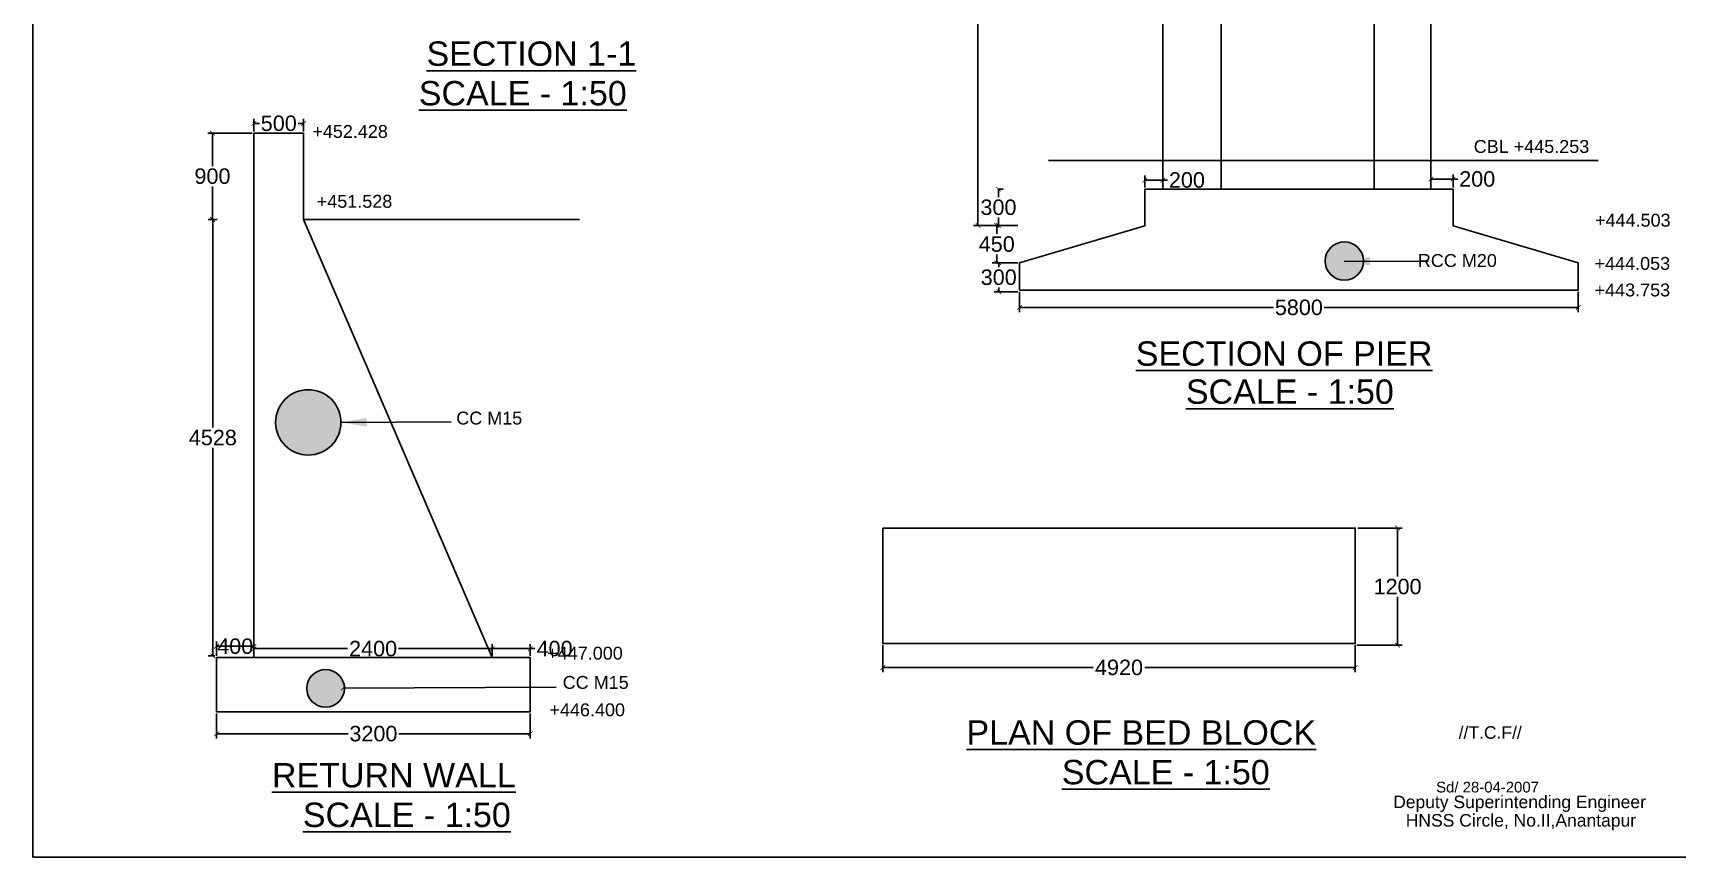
# Model space of a CAD drawing. Header units: inches. Extents: x 329 to 11487, y 252 to 10656.
# Drawn here: x 328.6 to 392.4, y 252.2 to 284.2 of the extents above; entities that cross this region are included whole.
import ezdxf

# ---------------------------------------------------------------- set-up
doc = ezdxf.new("R2010")
doc.units = ezdxf.units.IN
doc.header["$MEASUREMENT"] = 0
for name, color, linetype in [('DIMENSION', 255, 'Continuous'), ('DRAWING', 7, 'Continuous'), ('HATCH', 7, 'Continuous'), ('TEXT', 255, 'Continuous')]:
    doc.layers.add(name, color=color, linetype=linetype)
doc.styles.get("Standard").update_dxf_attribs({"font": 'arial.ttf'})
doc.styles.add('TIMES NEW ROMAN', font='times.ttf')
doc.dimstyles.new('dig', dxfattribs={"dimtxt": 0.3125, "dimasz": 0.18, "dimexe": 0.18, "dimexo": 0.0625, "dimgap": 0.09, "dimtad": 0, "dimtih": 1, "dimtoh": 1, "dimdec": 4, "dimzin": 0, "dimdsep": 46, "dimtxsty": 'Standard', "dimblk": 'ARCHTICK', "dimcen": 0.09, "dimadec": 0, "dimazin": 0, "dimtfac": 1, "dimtdec": 4, "dimtofl": 0, "dimtmove": 0, "dimatfit": 3, "dimldrblk": 'ARCHTICK', "dimfxl": 1, "dimtolj": 1, "dimtzin": 0, "dimarcsym": 0})
doc.dimstyles.new('ISO-25', dxfattribs={"dimtxt": 0.636364, "dimasz": 1, "dimexe": 1.25, "dimexo": 0.625, "dimtad": 0, "dimtih": 1, "dimtoh": 1, "dimlfac": 100, "dimtxsty": 'TIMES NEW ROMAN', "dimcen": 2.5, "dimadec": 0, "dimazin": 0, "dimtfac": 1, "dimtmove": 0, "dimatfit": 3, "dimfxl": 1, "dimarcsym": 0})

# ---------------------------------------------------------------- blocks, each defined once
blk = doc.blocks.new('_ArchTick')
at = {"color": 0, "linetype": 'ByBlock', "const_width": 0.15}
blk.add_lwpolyline([(-0.5, -0.5), (0.5, 0.5)], dxfattribs=at)
blk = doc.blocks.new('*D12')
at = {"layer": 'Defpoints', "color": 0, "ltscale": 0.02, "transparency": 16777216}
for p in [(361.548, 260.458), (379.892, 260.458), (379.892, 259.531)]:
    blk.add_point(p, dxfattribs=at)
at = {"layer": 'DIMENSION', "color": 0, "lineweight": -2, "ltscale": 0.02, "transparency": 16777216}
for p, q in [((361.548, 260.395), (361.548, 259.351)), ((379.892, 260.395), (379.892, 259.351)), ((361.548, 259.531), (369.723, 259.531)), ((379.892, 259.531), (371.717, 259.531))]:
    blk.add_line(p, q, dxfattribs=at)
at = {"layer": 'DIMENSION', "color": 0, "lineweight": -2, "ltscale": 0.02, "transparency": 16777216, "xscale": 0.18, "yscale": 0.18, "zscale": 0.18, "rotation": 180}
blk.add_blockref('_ArchTick', (361.548, 259.531), dxfattribs=at)
at = {"layer": 'DIMENSION', "color": 0, "lineweight": -2, "ltscale": 0.02, "transparency": 16777216, "xscale": 0.18, "yscale": 0.18, "zscale": 0.18}
blk.add_blockref('_ArchTick', (379.892, 259.531), dxfattribs=at)
at = {"layer": 'DIMENSION', "color": 0, "ltscale": 0.02, "transparency": 16777216, "insert": (370.72, 259.531), "char_height": 0.6, "attachment_point": 5}
blk.add_mtext('\\A1;4920', dxfattribs=at)
blk = doc.blocks.new('*D13')
at = {"layer": 'Defpoints', "color": 0, "ltscale": 0.02, "transparency": 16777216}
for p in [(379.934, 264.942), (379.892, 260.395), (381.533, 260.395)]:
    blk.add_point(p, dxfattribs=at)
at = {"layer": 'DIMENSION', "color": 0, "lineweight": -2, "ltscale": 0.02, "transparency": 16777216}
for p, q in [((379.996, 264.942), (381.713, 264.942)), ((381.533, 264.942), (381.533, 263.065)), ((381.533, 260.395), (381.533, 262.272)), ((379.955, 260.395), (381.713, 260.395))]:
    blk.add_line(p, q, dxfattribs=at)
at = {"layer": 'DIMENSION', "color": 0, "lineweight": -2, "ltscale": 0.02, "transparency": 16777216, "xscale": 0.18, "yscale": 0.18, "zscale": 0.18}
for p, rotation in [((381.533, 264.942), 90), ((381.533, 260.395), 270)]:
    blk.add_blockref('_ArchTick', p, dxfattribs=dict(at, rotation=rotation))
at = {"layer": 'DIMENSION', "color": 0, "ltscale": 0.02, "transparency": 16777216, "insert": (381.533, 262.669), "char_height": 0.6, "attachment_point": 5}
blk.add_mtext('\\A1;1200', dxfattribs=at)
blk = doc.blocks.new('*D14')
at = {"layer": 'Defpoints', "color": 0, "ltscale": 0.02, "transparency": 16777216}
for p in [(335.692, 257.814), (347.869, 257.814), (347.869, 256.962)]:
    blk.add_point(p, dxfattribs=at)
at = {"layer": 'DIMENSION', "color": 0, "lineweight": -2, "ltscale": 0.02, "transparency": 16777216}
for p, q in [((335.692, 257.752), (335.692, 256.782)), ((347.869, 257.752), (347.869, 256.782)), ((335.692, 256.962), (340.796, 256.962)), ((347.869, 256.962), (342.765, 256.962))]:
    blk.add_line(p, q, dxfattribs=at)
at = {"layer": 'DIMENSION', "color": 0, "lineweight": -2, "ltscale": 0.02, "transparency": 16777216, "xscale": 0.18, "yscale": 0.18, "zscale": 0.18, "rotation": 180}
blk.add_blockref('_ArchTick', (335.692, 256.962), dxfattribs=at)
at = {"layer": 'DIMENSION', "color": 0, "lineweight": -2, "ltscale": 0.02, "transparency": 16777216, "xscale": 0.18, "yscale": 0.18, "zscale": 0.18}
blk.add_blockref('_ArchTick', (347.869, 256.962), dxfattribs=at)
at = {"layer": 'DIMENSION', "color": 0, "ltscale": 0.02, "transparency": 16777216, "insert": (341.78, 256.962), "char_height": 0.6, "attachment_point": 5}
blk.add_mtext('\\A1;3200', dxfattribs=at)
blk = doc.blocks.new('*D15')
at = {"layer": 'Defpoints', "color": 0, "ltscale": 0.02, "transparency": 16777216}
for p in [(335.692, 259.917), (337.143, 260.354), (337.143, 259.917)]:
    blk.add_point(p, dxfattribs=at)
at = {"layer": 'DIMENSION', "color": 0, "lineweight": -2, "ltscale": 0.02, "transparency": 16777216}
for p, q in [((335.692, 259.98), (335.692, 260.534)), ((337.143, 259.98), (337.143, 260.534)), ((335.692, 260.354), (337.143, 260.354))]:
    blk.add_line(p, q, dxfattribs=at)
at = {"layer": 'DIMENSION', "color": 0, "lineweight": -2, "ltscale": 0.02, "transparency": 16777216, "xscale": 0.18, "yscale": 0.18, "zscale": 0.18, "rotation": 180}
blk.add_blockref('_ArchTick', (335.692, 260.354), dxfattribs=at)
at = {"layer": 'DIMENSION', "color": 0, "lineweight": -2, "ltscale": 0.02, "transparency": 16777216, "xscale": 0.18, "yscale": 0.18, "zscale": 0.18}
blk.add_blockref('_ArchTick', (337.143, 260.354), dxfattribs=at)
at = {"layer": 'DIMENSION', "color": 0, "ltscale": 0.02, "transparency": 16777216, "insert": (336.418, 260.354), "char_height": 0.6, "attachment_point": 5}
blk.add_mtext('\\A1;400', dxfattribs=at)
blk = doc.blocks.new('*D16')
at = {"layer": 'Defpoints', "color": 0, "ltscale": 0.02, "transparency": 16777216}
for p in [(346.393, 259.917), (347.869, 260.262), (347.869, 259.917)]:
    blk.add_point(p, dxfattribs=at)
at = {"layer": 'DIMENSION', "color": 0, "lineweight": -2, "ltscale": 0.02, "transparency": 16777216}
for p, q in [((346.393, 259.98), (346.393, 260.442)), ((347.869, 259.98), (347.869, 260.442)), ((346.393, 260.262), (347.869, 260.262)), ((347.869, 260.262), (348.049, 260.262))]:
    blk.add_line(p, q, dxfattribs=at)
at = {"layer": 'DIMENSION', "color": 0, "lineweight": -2, "ltscale": 0.02, "transparency": 16777216, "xscale": 0.18, "yscale": 0.18, "zscale": 0.18, "rotation": 180}
blk.add_blockref('_ArchTick', (346.393, 260.262), dxfattribs=at)
at = {"layer": 'DIMENSION', "color": 0, "lineweight": -2, "ltscale": 0.02, "transparency": 16777216, "xscale": 0.18, "yscale": 0.18, "zscale": 0.18}
blk.add_blockref('_ArchTick', (347.869, 260.262), dxfattribs=at)
at = {"layer": 'DIMENSION', "color": 0, "ltscale": 0.02, "transparency": 16777216, "insert": (348.813, 260.262), "char_height": 0.6, "attachment_point": 5}
blk.add_mtext('\\A1;400', dxfattribs=at)
blk = doc.blocks.new('*D17')
at = {"layer": 'Defpoints', "color": 0, "ltscale": 0.02, "transparency": 16777216}
for p in [(337.143, 259.98), (346.393, 260.262), (346.393, 259.917)]:
    blk.add_point(p, dxfattribs=at)
at = {"layer": 'DIMENSION', "color": 0, "lineweight": -2, "ltscale": 0.02, "transparency": 16777216}
for p, q in [((337.143, 260.042), (337.143, 260.442)), ((346.393, 259.98), (346.393, 260.442)), ((337.143, 260.262), (340.778, 260.262)), ((346.393, 260.262), (342.758, 260.262))]:
    blk.add_line(p, q, dxfattribs=at)
at = {"layer": 'DIMENSION', "color": 0, "lineweight": -2, "ltscale": 0.02, "transparency": 16777216, "xscale": 0.18, "yscale": 0.18, "zscale": 0.18, "rotation": 180}
blk.add_blockref('_ArchTick', (337.143, 260.262), dxfattribs=at)
at = {"layer": 'DIMENSION', "color": 0, "lineweight": -2, "ltscale": 0.02, "transparency": 16777216, "xscale": 0.18, "yscale": 0.18, "zscale": 0.18}
blk.add_blockref('_ArchTick', (346.393, 260.262), dxfattribs=at)
at = {"layer": 'DIMENSION', "color": 0, "ltscale": 0.02, "transparency": 16777216, "insert": (341.768, 260.262), "char_height": 0.6, "attachment_point": 5}
blk.add_mtext('\\A1;2400', dxfattribs=at)
blk = doc.blocks.new('*D18')
at = {"layer": 'Defpoints', "color": 0, "ltscale": 0.02, "transparency": 16777216}
for p in [(335.548, 276.918), (335.692, 276.918), (335.692, 259.98)]:
    blk.add_point(p, dxfattribs=at)
at = {"layer": 'DIMENSION', "color": 0, "lineweight": -2, "ltscale": 0.02, "transparency": 16777216}
for p, q in [((335.63, 276.918), (335.368, 276.918)), ((335.548, 276.918), (335.548, 268.845)), ((335.548, 259.98), (335.548, 268.052)), ((335.63, 259.98), (335.368, 259.98))]:
    blk.add_line(p, q, dxfattribs=at)
at = {"layer": 'DIMENSION', "color": 0, "lineweight": -2, "ltscale": 0.02, "transparency": 16777216, "xscale": 0.18, "yscale": 0.18, "zscale": 0.18}
for p, rotation in [((335.548, 276.918), 90), ((335.548, 259.98), 270)]:
    blk.add_blockref('_ArchTick', p, dxfattribs=dict(at, rotation=rotation))
at = {"layer": 'DIMENSION', "color": 0, "ltscale": 0.02, "transparency": 16777216, "insert": (335.548, 268.449), "char_height": 0.6, "attachment_point": 5}
blk.add_mtext('\\A1;4528', dxfattribs=at)
blk = doc.blocks.new('*D19')
at = {"layer": 'Defpoints', "color": 0, "ltscale": 0.02, "transparency": 16777216}
for p in [(337.143, 280.267), (335.499, 276.918), (335.534, 276.918)]:
    blk.add_point(p, dxfattribs=at)
at = {"layer": 'DIMENSION', "color": 0, "lineweight": -2, "ltscale": 0.02, "transparency": 16777216}
for p, q in [((337.08, 280.267), (335.354, 280.267)), ((335.534, 280.267), (335.534, 278.989)), ((335.534, 276.918), (335.534, 278.196)), ((335.561, 276.918), (335.714, 276.918))]:
    blk.add_line(p, q, dxfattribs=at)
at = {"layer": 'DIMENSION', "color": 0, "lineweight": -2, "ltscale": 0.02, "transparency": 16777216, "xscale": 0.18, "yscale": 0.18, "zscale": 0.18}
for p, rotation in [((335.534, 280.267), 90), ((335.534, 276.918), 270)]:
    blk.add_blockref('_ArchTick', p, dxfattribs=dict(at, rotation=rotation))
at = {"layer": 'DIMENSION', "color": 0, "ltscale": 0.02, "transparency": 16777216, "insert": (335.534, 278.593), "char_height": 0.6, "attachment_point": 5}
blk.add_mtext('\\A1;900', dxfattribs=at)
blk = doc.blocks.new('*D20')
at = {"layer": 'Defpoints', "color": 0, "ltscale": 0.02, "transparency": 16777216}
for p in [(337.143, 280.267), (339.072, 280.645), (339.072, 280.267)]:
    blk.add_point(p, dxfattribs=at)
at = {"layer": 'DIMENSION', "color": 0, "lineweight": -2, "ltscale": 0.02, "transparency": 16777216}
for p, q in [((337.143, 280.33), (337.143, 280.825)), ((339.072, 280.33), (339.072, 280.825)), ((337.143, 280.645), (337.355, 280.645)), ((339.072, 280.645), (338.859, 280.645))]:
    blk.add_line(p, q, dxfattribs=at)
at = {"layer": 'DIMENSION', "color": 0, "lineweight": -2, "ltscale": 0.02, "transparency": 16777216, "xscale": 0.18, "yscale": 0.18, "zscale": 0.18, "rotation": 180}
blk.add_blockref('_ArchTick', (337.143, 280.645), dxfattribs=at)
at = {"layer": 'DIMENSION', "color": 0, "lineweight": -2, "ltscale": 0.02, "transparency": 16777216, "xscale": 0.18, "yscale": 0.18, "zscale": 0.18}
blk.add_blockref('_ArchTick', (339.072, 280.645), dxfattribs=at)
at = {"layer": 'DIMENSION', "color": 0, "ltscale": 0.02, "transparency": 16777216, "insert": (338.107, 280.645), "char_height": 0.6, "attachment_point": 5}
blk.add_mtext('\\A1;500', dxfattribs=at)
blk = doc.blocks.new('*D21')
at = {"layer": 'Defpoints', "color": 0, "ltscale": 0.02, "transparency": 16777216}
for p in [(366.856, 274.171), (388.546, 274.171), (388.546, 273.502)]:
    blk.add_point(p, dxfattribs=at)
at = {"layer": 'DIMENSION', "color": 0, "lineweight": -2, "ltscale": 0.02, "transparency": 16777216}
for p, q in [((366.856, 274.108), (366.856, 273.322)), ((388.546, 274.108), (388.546, 273.322)), ((366.856, 273.502), (376.716, 273.502)), ((388.546, 273.502), (378.686, 273.502))]:
    blk.add_line(p, q, dxfattribs=at)
at = {"layer": 'DIMENSION', "color": 0, "lineweight": -2, "ltscale": 0.02, "transparency": 16777216, "xscale": 0.18, "yscale": 0.18, "zscale": 0.18, "rotation": 180}
blk.add_blockref('_ArchTick', (366.856, 273.502), dxfattribs=at)
at = {"layer": 'DIMENSION', "color": 0, "lineweight": -2, "ltscale": 0.02, "transparency": 16777216, "xscale": 0.18, "yscale": 0.18, "zscale": 0.18}
blk.add_blockref('_ArchTick', (388.546, 273.502), dxfattribs=at)
at = {"layer": 'DIMENSION', "color": 0, "ltscale": 0.02, "transparency": 16777216, "insert": (377.701, 273.502), "char_height": 0.6, "attachment_point": 5}
blk.add_mtext('\\A1;5800', dxfattribs=at)
blk = doc.blocks.new('*D22')
at = {"layer": 'Defpoints', "color": 0, "ltscale": 0.02, "transparency": 16777216}
for p in [(366.051, 275.233), (366.856, 275.233), (366.856, 274.108)]:
    blk.add_point(p, dxfattribs=at)
at = {"layer": 'DIMENSION', "color": 0, "lineweight": -2, "ltscale": 0.02, "transparency": 16777216}
for p, q in [((366.793, 275.233), (365.871, 275.233)), ((366.051, 275.233), (366.051, 275.067)), ((366.793, 274.108), (365.871, 274.108)), ((366.051, 274.108), (366.051, 274.274))]:
    blk.add_line(p, q, dxfattribs=at)
at = {"layer": 'DIMENSION', "color": 0, "lineweight": -2, "ltscale": 0.02, "transparency": 16777216, "xscale": 0.18, "yscale": 0.18, "zscale": 0.18}
for p, rotation in [((366.051, 275.233), 90), ((366.051, 274.108), 270)]:
    blk.add_blockref('_ArchTick', p, dxfattribs=dict(at, rotation=rotation))
at = {"layer": 'DIMENSION', "color": 0, "ltscale": 0.02, "transparency": 16777216, "insert": (366.051, 274.67), "char_height": 0.6, "attachment_point": 5}
blk.add_mtext('\\A1;300 ', dxfattribs=at)
blk = doc.blocks.new('*D23')
at = {"layer": 'Defpoints', "color": 0, "ltscale": 0.02, "transparency": 16777216}
for p in [(365.975, 276.683), (366.856, 276.683), (366.856, 275.233)]:
    blk.add_point(p, dxfattribs=at)
at = {"layer": 'DIMENSION', "color": 0, "lineweight": -2, "ltscale": 0.02, "transparency": 16777216}
for p, q in [((366.793, 276.683), (365.795, 276.683)), ((365.975, 276.683), (365.975, 276.354)), ((366.793, 275.233), (365.795, 275.233)), ((365.975, 275.233), (365.975, 275.561))]:
    blk.add_line(p, q, dxfattribs=at)
at = {"layer": 'DIMENSION', "color": 0, "lineweight": -2, "ltscale": 0.02, "transparency": 16777216, "xscale": 0.18, "yscale": 0.18, "zscale": 0.18}
for p, rotation in [((365.975, 276.683), 90), ((365.975, 275.233), 270)]:
    blk.add_blockref('_ArchTick', p, dxfattribs=dict(at, rotation=rotation))
at = {"layer": 'DIMENSION', "color": 0, "ltscale": 0.02, "transparency": 16777216, "insert": (365.975, 275.958), "char_height": 0.6, "attachment_point": 5}
blk.add_mtext('\\A1;450', dxfattribs=at)
blk = doc.blocks.new('*D24')
at = {"layer": 'Defpoints', "color": 0, "ltscale": 0.02, "transparency": 16777216}
for p in [(365.975, 278.089), (366.041, 278.089), (365.975, 276.683)]:
    blk.add_point(p, dxfattribs=at)
at = {"layer": 'DIMENSION', "color": 0, "lineweight": -2, "ltscale": 0.02, "transparency": 16777216}
for p, q in [((366.038, 278.089), (366.221, 278.089)), ((366.041, 278.089), (366.041, 277.782)), ((366.041, 276.683), (366.041, 276.99)), ((366.038, 276.683), (366.221, 276.683))]:
    blk.add_line(p, q, dxfattribs=at)
at = {"layer": 'DIMENSION', "color": 0, "lineweight": -2, "ltscale": 0.02, "transparency": 16777216, "xscale": 0.18, "yscale": 0.18, "zscale": 0.18}
for p, rotation in [((366.041, 278.089), 90), ((366.041, 276.683), 270)]:
    blk.add_blockref('_ArchTick', p, dxfattribs=dict(at, rotation=rotation))
at = {"layer": 'DIMENSION', "color": 0, "ltscale": 0.02, "transparency": 16777216, "insert": (366.041, 277.386), "char_height": 0.6, "attachment_point": 5}
blk.add_mtext('\\A1;300', dxfattribs=at)
blk = doc.blocks.new('*D25')
at = {"layer": 'Defpoints', "color": 0, "ltscale": 0.02, "transparency": 16777216}
for p in [(372.419, 278.444), (371.727, 278.089), (372.419, 278.089)]:
    blk.add_point(p, dxfattribs=at)
at = {"layer": 'DIMENSION', "color": 0, "lineweight": -2, "ltscale": 0.02, "transparency": 16777216}
for p, q in [((371.727, 278.151), (371.727, 278.624)), ((371.727, 278.444), (372.419, 278.444)), ((372.419, 278.151), (372.419, 278.624)), ((372.419, 278.444), (372.599, 278.444))]:
    blk.add_line(p, q, dxfattribs=at)
at = {"layer": 'DIMENSION', "color": 0, "lineweight": -2, "ltscale": 0.02, "transparency": 16777216, "xscale": 0.18, "yscale": 0.18, "zscale": 0.18, "rotation": 180}
blk.add_blockref('_ArchTick', (371.727, 278.444), dxfattribs=at)
at = {"layer": 'DIMENSION', "color": 0, "lineweight": -2, "ltscale": 0.02, "transparency": 16777216, "xscale": 0.18, "yscale": 0.18, "zscale": 0.18}
blk.add_blockref('_ArchTick', (372.419, 278.444), dxfattribs=at)
at = {"layer": 'DIMENSION', "color": 0, "ltscale": 0.02, "transparency": 16777216, "insert": (373.356, 278.444), "char_height": 0.6, "attachment_point": 5}
blk.add_mtext('\\A1;200', dxfattribs=at)
blk = doc.blocks.new('*D26')
at = {"layer": 'Defpoints', "color": 0, "ltscale": 0.02, "transparency": 16777216}
for p in [(383.686, 278.484), (382.824, 278.089), (383.686, 278.089)]:
    blk.add_point(p, dxfattribs=at)
at = {"layer": 'DIMENSION', "color": 0, "lineweight": -2, "ltscale": 0.02, "transparency": 16777216}
for p, q in [((382.824, 278.151), (382.824, 278.664)), ((382.824, 278.484), (383.686, 278.484)), ((383.686, 278.151), (383.686, 278.664)), ((383.686, 278.484), (383.866, 278.484))]:
    blk.add_line(p, q, dxfattribs=at)
at = {"layer": 'DIMENSION', "color": 0, "lineweight": -2, "ltscale": 0.02, "transparency": 16777216, "xscale": 0.18, "yscale": 0.18, "zscale": 0.18, "rotation": 180}
blk.add_blockref('_ArchTick', (382.824, 278.484), dxfattribs=at)
at = {"layer": 'DIMENSION', "color": 0, "lineweight": -2, "ltscale": 0.02, "transparency": 16777216, "xscale": 0.18, "yscale": 0.18, "zscale": 0.18}
blk.add_blockref('_ArchTick', (383.686, 278.484), dxfattribs=at)
at = {"layer": 'DIMENSION', "color": 0, "ltscale": 0.02, "transparency": 16777216, "insert": (384.623, 278.484), "char_height": 0.6, "attachment_point": 5}
blk.add_mtext('\\A1;200', dxfattribs=at)
blk = doc.blocks.new('*D31')
at = {"layer": 'Defpoints', "color": 0, "ltscale": 0.02, "transparency": 16777216}
for p in [(365.247, 297.154), (366.228, 297.154), (366.041, 276.683)]:
    blk.add_point(p, dxfattribs=at)
at = {"layer": 'DIMENSION', "color": 0, "lineweight": -2, "ltscale": 0.02, "transparency": 16777216}
for p, q in [((366.165, 297.154), (365.067, 297.154)), ((365.247, 297.154), (365.247, 287.315)), ((365.247, 276.683), (365.247, 286.522)), ((365.978, 276.683), (365.067, 276.683))]:
    blk.add_line(p, q, dxfattribs=at)
at = {"layer": 'DIMENSION', "color": 0, "lineweight": -2, "ltscale": 0.02, "transparency": 16777216, "xscale": 0.18, "yscale": 0.18, "zscale": 0.18}
for p, rotation in [((365.247, 297.154), 90), ((365.247, 276.683), 270)]:
    blk.add_blockref('_ArchTick', p, dxfattribs=dict(at, rotation=rotation))
at = {"layer": 'DIMENSION', "color": 0, "ltscale": 0.02, "transparency": 16777216, "insert": (365.247, 286.919), "char_height": 0.6, "attachment_point": 5}
blk.add_mtext('\\A1;5400', dxfattribs=at)

msp = doc.modelspace()

# ---------------------------------------------------------------- hatches: boundary and pattern name
at = {"layer": 'DIMENSION', "ltscale": 0.02}
h = msp.add_hatch(dxfattribs=at)
h.set_pattern_fill('AR-CONC', color=256, scale=0.05, style=0)
h.set_pattern_definition([(50, (0, 0), (0.35863009, -0.03137607), [0.0375, -0.4125]), (355, (0, 0), (-0.06937567, 0.37609607), [0.03, -0.33]), (100.4514, (0.0299, -0.0026), (0.2892547, 0.34471977), [0.0318701, -0.35057106]), (46.1842, (0, 0.1), (0.53362052, -0.0827595), [0.05625, -0.61875]), (96.6356, (0.04447, 0.0931), (0.46733135, 0.48705894), [0.04780514, -0.5258565]), (351.1842, (0, 0.1), (0.467331, 0.4870593), [0.045, -0.495]), (21, (0.05, 0.075), (0.29845353, -0.20130945), [0.0375, -0.4125]), (326, (0.05, 0.075), (0.12165767, 0.36257502), [0.03, -0.33]), (71.4514, (0.07487, 0.05822), (0.42011131, 0.16126525), [0.0318701, -0.35057106]), (37.5, (0, 0), (0.006079928, 0.166446927), [0, -0.326, 0, -0.335, 0, -0.33125]), (7.5, (0, 0), (0.13153477, 0.197205856), [0, -0.191, 0, -0.3185, 0, -0.12625]), (327.5, (-0.1115, 0), (0.266911218, -0.011277436), [0, -0.125, 0, -0.39, 0, -0.5175]), (317.5, (-0.1615, 0), (0.29159308, 0.05005249), [0, -0.1625, 0, -0.259, 0, -0.3675])])
h.paths.add_polyline_path([(346.27129, 297.12586, 1), (348.71322, 297.12586, 1)])
h.paths.add_polyline_path([(355.13691, 286.90084, 1), (353.67459, 286.90084, 1)])
h.paths.add_polyline_path([(340.52065, 269.04079, 1), (337.98356, 269.04079, 1)])
h.paths.add_polyline_path([(339.19387, 258.72089, 1), (340.65582, 258.72089, 1)])
h.paths.add_polyline_path([(380.21043, 275.30056, 1), (378.72093, 275.30056, 1)])
h.paths.add_polyline_path([(378.25389, 288.791, 1), (379.73019, 288.791, 1)])
h.paths.add_polyline_path([(383.51976, 299.86648, 1), (382.0491, 299.86648, 1)])
h.paths.add_polyline_path([(423.47986, 292.81075, 1), (422.06146, 292.81075, 1)])

# ---------------------------------------------------------------- linework, layer by layer
for p, q in [((337.14298, 280.26738), (339.07151, 280.26738)), ((337.14298, 259.91724), (337.14298, 280.26738)), ((371.72699, 278.089), (383.6863, 278.089)), ((371.72699, 276.66188), (371.72699, 278.089)), ((383.6863, 278.089), (383.6863, 276.66188)), ((366.85589, 274.17064), (366.85589, 275.2326)), ((388.54558, 274.17064), (366.85589, 274.17064)), ((340.73508, 259.91724), (337.14298, 259.91724))]:
    msp.add_line(p, q, dxfattribs=at)
for points in [[(372.41913, 297.1543), (372.41913, 278.089)], [(374.68294, 297.16781), (374.68294, 278.089)], [(380.62455, 297.20326), (380.62455, 278.089)], [(382.82443, 297.21638), (382.82443, 278.089)], [(339.07151, 280.26738), (339.07151, 276.91788), (349.7841, 276.91788)], [(367.98437, 279.20237), (389.31206, 279.20237)], [(339.07151, 276.91788), (346.39306, 259.91724)], [(366.85589, 275.2326), (371.72699, 276.66188)]]:
    msp.add_lwpolyline(points, dxfattribs=at)
for points in [[(361.54796, 264.94238), (379.89217, 264.94238), (379.89217, 260.45755), (361.54796, 260.45755)], [(335.69222, 259.91724), (347.86878, 259.91724), (347.86878, 257.81436), (335.69222, 257.81436)]]:
    msp.add_lwpolyline(points, close=True, dxfattribs=at)
for centre, radius in [((379.46568, 275.30056), 0.74475), ((339.92484, 258.72089), 0.73097)]:
    msp.add_circle(centre, radius, dxfattribs=at)
at = {"layer": 'DRAWING'}
msp.add_line((388.54558, 275.2326), (388.54558, 274.17064), dxfattribs=at)
at = {"layer": 'DRAWING', "ltscale": 0.02}
msp.add_lwpolyline([(328.56376, 323.51605), (435.53963, 323.51605), (435.53963, 252.17375), (328.56376, 252.17375)], close=True, dxfattribs=at)
at = {"layer": 'DRAWING'}
msp.add_lwpolyline([(383.6863, 276.66188), (388.54558, 275.2326)], dxfattribs=at)
at = {"layer": 'HATCH', "ltscale": 0.02}
msp.add_circle((339.25211, 269.04079), 1.26854, dxfattribs=at)

# ---------------------------------------------------------------- texts
at = {"layer": 'DIMENSION', "ltscale": 0.02}
for s, p in [('%%USCALE - 1:50', (343.54214, 281.3418)), ('%%URETURN WALL', (337.84164, 254.8778))]:
    msp.add_text(s, height=0.945, dxfattribs=at).set_placement(p)
at = {"layer": 'DIMENSION', "ltscale": 0.02, "char_height": 0.5, "attachment_point": 1}
for s, insert, width in [('+452.428', (339.4096, 280.58044), 2.9043861), ('CBL +445.253', (384.48806, 279.99765), 7.4320954), ('+451.528', (339.58184, 277.86934), 2.9043861), ('+447.000', (348.52749, 260.33713), 2.9043861), ('CC M15', (349.12806, 259.20185), 2.9043861), ('+446.400', (348.613, 258.13903), 2.9043861)]:
    msp.add_mtext(s, dxfattribs=dict(at, insert=insert, width=width))
at = {"layer": 'TEXT'}
for s, height, p in [('%%USECTION 1-1', 0.945, (343.84164, 282.8778)), ('%%USECTION OF PIER', 0.945, (371.37069, 271.23947)), ('%%USCALE - 1:50', 0.945, (373.31681, 269.76188)), ('%%UPLAN OF BED BLOCK', 0.945, (364.7995, 256.536)), ('//T.C.F//', 0.485887, (383.90322, 256.76565)), ('%%USCALE - 1:50', 0.945, (368.5, 255)), ('Sd/ 28-04-2007', 0.4143481, (383.02967, 254.68229)), ('%%USCALE - 1:50', 0.945, (339.04214, 253.3418)), ('Deputy Superintending Engineer', 0.4858874, (381.3612, 254.07293)), ('HNSS Circle, No.II,Anantapur', 0.4858874, (381.85032, 253.35865))]:
    msp.add_text(s, height=height, dxfattribs=at).set_placement(p)
at = {"layer": 'TEXT', "char_height": 0.5, "attachment_point": 1}
for s, insert, width in [('+444.503', (389.19694, 277.13602), 2.9043861), ('RCC M20', (382.31993, 275.57192), 3.1383071), ('+444.053', (389.1785, 275.46056), 2.9043861), ('+443.753', (389.1785, 274.4295), 2.9043861), ('CC M15', (344.99609, 269.45885), 2.9043861)]:
    msp.add_mtext(s, dxfattribs=dict(at, insert=insert, width=width))

# ---------------------------------------------------------------- dimensions: what is measured, and where the dimension line sits
at = {"layer": 'DIMENSION', "ltscale": 0.02}
for base, p1, p2, text, picture, middle in [((365.24702, 297.1543), (366.04087, 276.68278), (366.22781, 297.1543), '5400', '*D31', (365.24702, 286.91854)), ((366.04087, 278.089), (365.97509, 276.68278), (365.97509, 278.089), '300', '*D24', (366.04087, 277.38589)), ((365.97509, 276.68278), (366.85589, 275.2326), (366.85589, 276.68278), '450', '*D23', (365.97509, 275.95769)), ((366.05077, 275.2326), (366.85589, 274.10814), (366.85589, 275.2326), '300 ', '*D22', (366.05077, 274.67037)), ((381.53253, 260.39505), (379.93365, 264.94238), (379.89217, 260.39505), '1200', '*D13', (381.53253, 262.66872))]:
    dim = msp.add_linear_dim(base=base, p1=p1, p2=p2, angle=90, text=text, dimstyle='dig', override={"dimtxt": 0.6}, dxfattribs=at)
    dim.commit()
    dim.dimension.update_dxf_attribs({"geometry": picture, "text_midpoint": middle})
for base, p1, p2, text, picture, middle in [((339.07151, 280.64451), (337.14298, 280.26738), (339.07151, 280.26738), '500', '*D20', (338.10725, 280.64451)), ((372.41913, 278.44411), (371.72699, 278.089), (372.41913, 278.089), '200', '*D25', (373.35605, 278.44411)), ((383.6863, 278.48364), (382.82443, 278.089), (383.6863, 278.089), '200', '*D26', (384.62322, 278.48364)), ((388.54558, 273.50209), (366.85589, 274.17064), (388.54558, 274.17064), '5800', '*D21', (377.70073, 273.50209)), ((346.39306, 260.2617), (337.14298, 259.97974), (346.39306, 259.91724), '2400', '*D17', (341.76802, 260.2617)), ((347.86878, 260.2617), (346.39306, 259.91724), (347.86878, 259.91724), '400', '*D16', (348.81265, 260.2617)), ((379.89217, 259.53062), (361.54796, 260.45755), (379.89217, 260.45755), '4920', '*D12', (370.72007, 259.53062)), ((347.86878, 256.96169), (335.69222, 257.81436), (347.86878, 257.81436), '3200', '*D14', (341.7805, 256.96169))]:
    dim = msp.add_linear_dim(base=base, p1=p1, p2=p2, text=text, dimstyle='dig', override={"dimtxt": 0.6}, dxfattribs=at)
    dim.commit()
    dim.dimension.update_dxf_attribs({"geometry": picture, "text_midpoint": middle})
for base, p1, p2, text, picture, middle in [((335.5339, 276.91788), (337.14298, 280.26738), (335.49884, 276.91788), '900', '*D19', (335.5339, 278.59263)), ((335.54796, 276.91788), (335.69222, 259.97974), (335.69222, 276.91788), '4528', '*D18', (335.54796, 268.44881))]:
    dim = msp.add_linear_dim(base=base, p1=p1, p2=p2, angle=90, text=text, dimstyle='dig', override={"dimtxt": 0.6}, dxfattribs=at)
    dim.commit()
    dim.dimension.update_dxf_attribs({"geometry": picture, "text_midpoint": middle, "dimtype": 160})
dim = msp.add_linear_dim(base=(337.14298, 260.35372), p1=(335.69222, 259.91724), p2=(337.14298, 259.91724), text='400', dimstyle='dig', override={"dimtxt": 0.6}, dxfattribs=at)
dim.commit()
dim.dimension.update_dxf_attribs({"geometry": '*D15', "text_midpoint": (336.4176, 260.35372), "dimtype": 160})

# ---------------------------------------------------------------- leaders
for points, dimstyle, override in [([(379.46568, 275.30056), (382.72577, 275.29025)], 'ISO-25', {"dimgap": 0.625, "dimtad": 0}), ([(340.61276, 258.73222), (348.87042, 258.77005)], 'dig', {"dimtxt": 0.6})]:
    msp.add_leader(points, dimstyle=dimstyle, override=override, dxfattribs=at)
at = {"layer": 'TEXT', "ltscale": 0.02}
msp.add_leader([(340.52065, 269.04079), (344.79743, 269.06038)], dimstyle='ISO-25', override={"dimgap": 0.625, "dimtad": 0}, dxfattribs=at)

doc.saveas('drawing.dxf')
